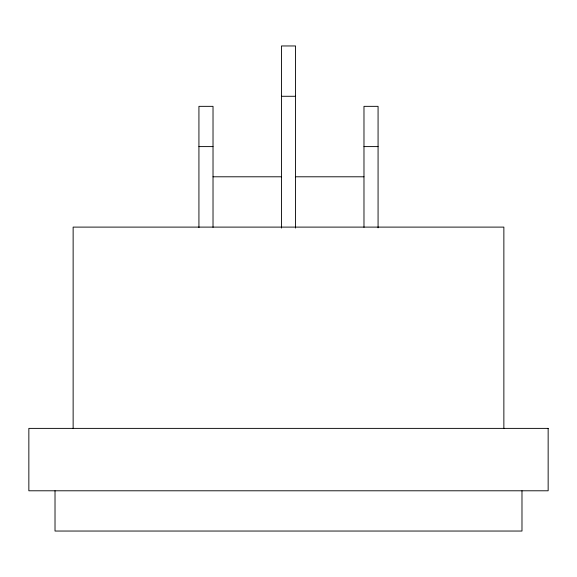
<?xml version="1.0" encoding="UTF-8"?>
<svg xmlns="http://www.w3.org/2000/svg" width="577" height="577" viewBox="0 0 577 577"><rect width="100%" height="100%" fill="white"/><g stroke="black" fill="none" stroke-linecap="round" stroke-linejoin="round"><path stroke-width="0.87" d="M281.453 96.28L295.547 96.28M198.928 146.601L213.021 146.601M363.979 146.601L378.072 146.601M213.021 176.793L281.453 176.793M295.547 176.793L363.979 176.793M521.983 490.789L521.983 531.042L55.017 531.042L55.017 490.789M503.865 428.386L503.865 227.107L73.135 227.107L73.135 428.386M378.072 227.836L378.072 106.341L363.979 106.341L363.979 227.309M295.547 228.066L295.547 45.958L281.453 45.958L281.453 228.066M213.021 227.309L213.021 106.341L198.928 106.341L198.928 227.504M548.15 428.386L28.85 428.386L28.85 490.789L548.15 490.789L548.15 428.386"/></g></svg>
